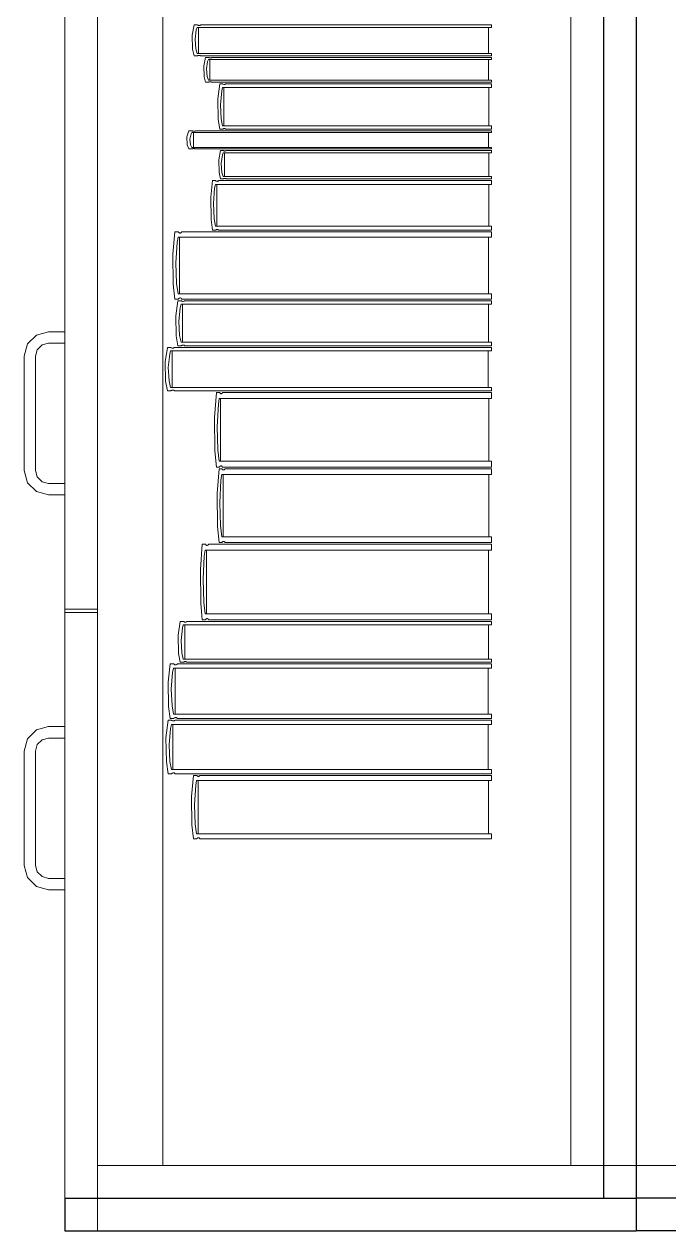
# Model space of a CAD drawing. Header units: inches. Extents: x -19 to 5698, y -728 to 92.
# Drawn here: x 288.689 to 289.084, y 21.852 to 22.592 of the extents above; entities that cross this region are included whole.
import ezdxf

# ---------------------------------------------------------------- set-up
doc = ezdxf.new("R2010")
doc.units = ezdxf.units.IN
doc.header["$MEASUREMENT"] = 0
doc.set_wipeout_variables(frame=1)
doc.linetypes.add('Wipeout_Contour', pattern=[1, 0, -1])
doc.layers.add('Interior - Mobiliario', color=7, linetype='Continuous')

msp = doc.modelspace()

# ---------------------------------------------------------------- linework, layer by layer
at = {"layer": 'Interior - Mobiliario', "color": 175, "linetype": 'Continuous', "lineweight": 13}
for p, q in [((288.73403, 21.87237), (288.73403, 23.33237)), ((289.04403, 23.33237), (289.04403, 21.87237)), ((288.73403, 21.89237), (288.73403, 23.31237)), ((288.77403, 23.31237), (288.77403, 21.89237)), ((289.02403, 21.89237), (289.02403, 23.31237)), ((288.71403, 22.59237), (288.71403, 22.23337)), ((288.73403, 22.59237), (288.73403, 22.23337)), ((288.79197, 22.58505), (288.79319, 22.59137)), ((288.79219, 22.57658), (288.79197, 22.58505)), ((288.79319, 22.59137), (288.79517, 22.59137)), ((288.79447, 22.58842), (288.79371, 22.58261)), ((288.79501, 22.58986), (288.79447, 22.58842)), ((288.97537, 22.58986), (288.79501, 22.58986)), ((288.79517, 22.59137), (288.79532, 22.59127)), ((288.79532, 22.59127), (288.79556, 22.59116)), ((288.79556, 22.59116), (288.79581, 22.59109)), ((288.79581, 22.59109), (288.79607, 22.59105)), ((288.79592, 22.57394), (288.79592, 22.58986)), ((288.79607, 22.59105), (288.79634, 22.59106)), ((288.79634, 22.59106), (288.79661, 22.5911)), ((288.79661, 22.5911), (288.79686, 22.59118)), ((288.79686, 22.59118), (288.79709, 22.5913)), ((288.79709, 22.5913), (288.79719, 22.59137)), ((288.79719, 22.59137), (288.97537, 22.59137)), ((288.97355, 22.58986), (288.97355, 22.57394)), ((288.97537, 22.59137), (288.97537, 22.58986)), ((288.79371, 22.58261), (288.79417, 22.57678)), ((288.79319, 22.57243), (288.79219, 22.57658)), ((288.79517, 22.57243), (288.79319, 22.57243)), ((288.79417, 22.57678), (288.79501, 22.57394)), ((288.79501, 22.57394), (288.97537, 22.57394)), ((288.79527, 22.5725), (288.79517, 22.57243)), ((288.7955, 22.57261), (288.79527, 22.5725)), ((288.79575, 22.57269), (288.7955, 22.57261)), ((288.79602, 22.57274), (288.79575, 22.57269)), ((288.79628, 22.57274), (288.79602, 22.57274)), ((288.79655, 22.57271), (288.79628, 22.57274)), ((288.7968, 22.57264), (288.79655, 22.57271)), ((288.79704, 22.57253), (288.7968, 22.57264)), ((288.79719, 22.57243), (288.79704, 22.57253)), ((288.97537, 22.57243), (288.79719, 22.57243)), ((288.79903, 22.56638), (288.80021, 22.57143)), ((288.80021, 22.57143), (288.80211, 22.57143)), ((288.80196, 22.57021), (288.80144, 22.56907)), ((288.97537, 22.57021), (288.80196, 22.57021)), ((288.80211, 22.57143), (288.80226, 22.57134)), ((288.80226, 22.57134), (288.80248, 22.57126)), ((288.80248, 22.57126), (288.80273, 22.5712)), ((288.80273, 22.5712), (288.80298, 22.57117)), ((288.80284, 22.55751), (288.80284, 22.57021)), ((288.80298, 22.57117), (288.80324, 22.57118)), ((288.80324, 22.57118), (288.80349, 22.57121)), ((288.80349, 22.57121), (288.80373, 22.57127)), ((288.80373, 22.57127), (288.80395, 22.57137)), ((288.80395, 22.57137), (288.80405, 22.57143)), ((288.80405, 22.57143), (288.97537, 22.57143)), ((288.97362, 22.57021), (288.97362, 22.55751)), ((288.97537, 22.57394), (288.97537, 22.57243)), ((288.97537, 22.57143), (288.97537, 22.57021)), ((288.79925, 22.55962), (288.79903, 22.56638)), ((288.80144, 22.56907), (288.80071, 22.56443)), ((288.80071, 22.56443), (288.80115, 22.55977)), ((288.80021, 22.5563), (288.79925, 22.55962)), ((288.80211, 22.5563), (288.80021, 22.5563)), ((288.80115, 22.55977), (288.80196, 22.55751)), ((288.80196, 22.55751), (288.97537, 22.55751)), ((288.80221, 22.55636), (288.80211, 22.5563)), ((288.80243, 22.55645), (288.80221, 22.55636)), ((288.80267, 22.55651), (288.80243, 22.55645)), ((288.80292, 22.55655), (288.80267, 22.55651)), ((288.80318, 22.55655), (288.80292, 22.55655)), ((288.80344, 22.55652), (288.80318, 22.55655)), ((288.80368, 22.55647), (288.80344, 22.55652)), ((288.80391, 22.55638), (288.80368, 22.55647)), ((288.80405, 22.5563), (288.80391, 22.55638)), ((288.97537, 22.5563), (288.80405, 22.5563)), ((288.80777, 22.546), (288.80889, 22.5553)), ((288.80889, 22.5553), (288.8107, 22.5553)), ((288.8107, 22.5553), (288.81084, 22.55515)), ((288.81084, 22.55515), (288.81105, 22.55499)), ((288.81105, 22.55499), (288.81129, 22.55488)), ((288.81129, 22.55488), (288.81153, 22.55483)), ((288.81153, 22.55483), (288.81177, 22.55484)), ((288.81177, 22.55484), (288.81201, 22.5549)), ((288.81201, 22.5549), (288.81224, 22.55502)), ((288.81224, 22.55502), (288.81245, 22.55519)), ((288.81245, 22.55519), (288.81254, 22.5553)), ((288.81254, 22.5553), (288.97537, 22.5553)), ((288.97537, 22.55751), (288.97537, 22.5563)), ((288.97537, 22.5553), (288.97537, 22.55307)), ((288.81006, 22.55095), (288.80937, 22.54241)), ((288.81056, 22.55307), (288.81006, 22.55095)), ((288.97537, 22.55307), (288.81056, 22.55307)), ((288.81139, 22.52965), (288.81139, 22.55307)), ((288.97371, 22.55307), (288.97371, 22.52965)), ((288.80798, 22.53353), (288.80777, 22.546)), ((288.80937, 22.54241), (288.80979, 22.53382)), ((288.80889, 22.52742), (288.80798, 22.53353)), ((288.80979, 22.53382), (288.81056, 22.52965)), ((288.78873, 22.52275), (288.78997, 22.52642)), ((288.78997, 22.52642), (288.79199, 22.52642)), ((288.79182, 22.52554), (288.79127, 22.5247)), ((288.97537, 22.52554), (288.79182, 22.52554)), ((288.79199, 22.52642), (288.79214, 22.52636)), ((288.79214, 22.52636), (288.79238, 22.5263)), ((288.79238, 22.5263), (288.79264, 22.52625)), ((288.79264, 22.52625), (288.79291, 22.52623)), ((288.79275, 22.51629), (288.79275, 22.52554)), ((288.79291, 22.52623), (288.79318, 22.52624)), ((288.79318, 22.52624), (288.79345, 22.52626)), ((288.79345, 22.52626), (288.7937, 22.52631)), ((288.7937, 22.52631), (288.79394, 22.52638)), ((288.79394, 22.52638), (288.79404, 22.52642)), ((288.79404, 22.52642), (288.97537, 22.52642)), ((288.8107, 22.52742), (288.80889, 22.52742)), ((288.81056, 22.52965), (288.97537, 22.52965)), ((288.81079, 22.52753), (288.8107, 22.52742)), ((288.811, 22.5277), (288.81079, 22.52753)), ((288.81123, 22.52781), (288.811, 22.5277)), ((288.81147, 22.52788), (288.81123, 22.52781)), ((288.81172, 22.52788), (288.81147, 22.52788)), ((288.81196, 22.52783), (288.81172, 22.52788)), ((288.81219, 22.52773), (288.81196, 22.52783)), ((288.81241, 22.52757), (288.81219, 22.52773)), ((288.81254, 22.52742), (288.81241, 22.52757)), ((288.97537, 22.52742), (288.81254, 22.52742)), ((288.97352, 22.52554), (288.97352, 22.51629)), ((288.97537, 22.52965), (288.97537, 22.52742)), ((288.97537, 22.52642), (288.97537, 22.52554)), ((288.78896, 22.51782), (288.78873, 22.52275)), ((288.78997, 22.5154), (288.78896, 22.51782)), ((288.79127, 22.5247), (288.7905, 22.52132)), ((288.7905, 22.52132), (288.79097, 22.51794)), ((288.79097, 22.51794), (288.79182, 22.51629)), ((288.79199, 22.5154), (288.78997, 22.5154)), ((288.79182, 22.51629), (288.97537, 22.51629)), ((288.79209, 22.51545), (288.79199, 22.5154)), ((288.79232, 22.51551), (288.79209, 22.51545)), ((288.79258, 22.51556), (288.79232, 22.51551)), ((288.79285, 22.51559), (288.79258, 22.51556)), ((288.79312, 22.51559), (288.79285, 22.51559)), ((288.79339, 22.51557), (288.79312, 22.51559)), ((288.79365, 22.51553), (288.79339, 22.51557)), ((288.79389, 22.51546), (288.79365, 22.51553)), ((288.79404, 22.5154), (288.79389, 22.51546)), ((288.97537, 22.5154), (288.79404, 22.5154)), ((288.80824, 22.50862), (288.80935, 22.5144)), ((288.80935, 22.5144), (288.81116, 22.5144)), ((288.81052, 22.5117), (288.80983, 22.50638)), ((288.81101, 22.51302), (288.81052, 22.5117)), ((288.97537, 22.51302), (288.81101, 22.51302)), ((288.81116, 22.5144), (288.8113, 22.51431)), ((288.8113, 22.51431), (288.81151, 22.51421)), ((288.81151, 22.51421), (288.81174, 22.51415)), ((288.81174, 22.51415), (288.81198, 22.51411)), ((288.81184, 22.49843), (288.81184, 22.51302)), ((288.81198, 22.51411), (288.81223, 22.51412)), ((288.81223, 22.51412), (288.81247, 22.51416)), ((288.81247, 22.51416), (288.8127, 22.51423)), ((288.8127, 22.51423), (288.81291, 22.51434)), ((288.81291, 22.51434), (288.813, 22.5144)), ((288.813, 22.5144), (288.97537, 22.5144)), ((288.97371, 22.51302), (288.97371, 22.49843)), ((288.97537, 22.51629), (288.97537, 22.5154)), ((288.97537, 22.5144), (288.97537, 22.51302)), ((288.80845, 22.50085), (288.80824, 22.50862)), ((288.80983, 22.50638), (288.81025, 22.50103)), ((288.80333, 22.48587), (288.80448, 22.49604)), ((288.80448, 22.49604), (288.80634, 22.49604)), ((288.80634, 22.49604), (288.80648, 22.49588)), ((288.80648, 22.49588), (288.8067, 22.49571)), ((288.8067, 22.49571), (288.80694, 22.49559)), ((288.80744, 22.49554), (288.80769, 22.49561)), ((288.80769, 22.49561), (288.80792, 22.49574)), ((288.80792, 22.49574), (288.80814, 22.49593)), ((288.80814, 22.49593), (288.80823, 22.49604)), ((288.80823, 22.49604), (288.97537, 22.49604)), ((288.80935, 22.49704), (288.80845, 22.50085)), ((288.81116, 22.49704), (288.80935, 22.49704)), ((288.81025, 22.50103), (288.81101, 22.49843)), ((288.81101, 22.49843), (288.97537, 22.49843)), ((288.81125, 22.49711), (288.81116, 22.49704)), ((288.81146, 22.49722), (288.81125, 22.49711)), ((288.81169, 22.49729), (288.81146, 22.49722)), ((288.81193, 22.49733), (288.81169, 22.49729)), ((288.81217, 22.49733), (288.81193, 22.49733)), ((288.81242, 22.4973), (288.81217, 22.49733)), ((288.81265, 22.49724), (288.81242, 22.4973)), ((288.81286, 22.49714), (288.81265, 22.49724)), ((288.813, 22.49704), (288.81286, 22.49714)), ((288.97537, 22.49704), (288.813, 22.49704)), ((288.97537, 22.49843), (288.97537, 22.49704)), ((288.97537, 22.49604), (288.97537, 22.4936)), ((288.80568, 22.49129), (288.80497, 22.48194)), ((288.80619, 22.4936), (288.80568, 22.49129)), ((288.97537, 22.4936), (288.80619, 22.4936)), ((288.80694, 22.49559), (288.80719, 22.49553)), ((288.80704, 22.46798), (288.80704, 22.4936)), ((288.80719, 22.49553), (288.80744, 22.49554)), ((288.97366, 22.4936), (288.97366, 22.46798)), ((288.80355, 22.47223), (288.80333, 22.48587)), ((288.80497, 22.48194), (288.8054, 22.47254)), ((288.80448, 22.46554), (288.80355, 22.47223)), ((288.8054, 22.47254), (288.80619, 22.46798)), ((288.80619, 22.46798), (288.97537, 22.46798)), ((288.80713, 22.46604), (288.80688, 22.46597)), ((288.80738, 22.46605), (288.80713, 22.46604)), ((288.80763, 22.46599), (288.80738, 22.46605)), ((288.97537, 22.46798), (288.97537, 22.46554)), ((288.78007, 22.45082), (288.78137, 22.46454)), ((288.78137, 22.46454), (288.78348, 22.46454)), ((288.78331, 22.46124), (288.78274, 22.45812)), ((288.97537, 22.46124), (288.78331, 22.46124)), ((288.78348, 22.46454), (288.78364, 22.46431)), ((288.78364, 22.46431), (288.78389, 22.46408)), ((288.78389, 22.46408), (288.78416, 22.46392)), ((288.78416, 22.46392), (288.78445, 22.46385)), ((288.78428, 22.42669), (288.78428, 22.46124)), ((288.78445, 22.46385), (288.78473, 22.46386)), ((288.78473, 22.46386), (288.78501, 22.46395)), ((288.78501, 22.46395), (288.78528, 22.46413)), ((288.78528, 22.46413), (288.78552, 22.46438)), ((288.78552, 22.46438), (288.78563, 22.46454)), ((288.78563, 22.46454), (288.97537, 22.46454)), ((288.80634, 22.46554), (288.80448, 22.46554)), ((288.80643, 22.46565), (288.80634, 22.46554)), ((288.80665, 22.46584), (288.80643, 22.46565)), ((288.80688, 22.46597), (288.80665, 22.46584)), ((288.80787, 22.46587), (288.80763, 22.46599)), ((288.80809, 22.4657), (288.80787, 22.46587)), ((288.80823, 22.46554), (288.80809, 22.4657)), ((288.97537, 22.46554), (288.80823, 22.46554)), ((288.97343, 22.46124), (288.97343, 22.42669)), ((288.97537, 22.46454), (288.97537, 22.46124)), ((288.78274, 22.45812), (288.78193, 22.44551)), ((288.78031, 22.43242), (288.78007, 22.45082)), ((288.78193, 22.44551), (288.78242, 22.43285)), ((288.78137, 22.4234), (288.78031, 22.43242)), ((288.78242, 22.43285), (288.78331, 22.42669)), ((288.78348, 22.4234), (288.78137, 22.4234)), ((288.78192, 22.41317), (288.78321, 22.4224)), ((288.78321, 22.4224), (288.7853, 22.4224)), ((288.78331, 22.42669), (288.97537, 22.42669)), ((288.78359, 22.42356), (288.78348, 22.4234)), ((288.78384, 22.42381), (288.78359, 22.42356)), ((288.7841, 22.42398), (288.78384, 22.42381)), ((288.78438, 22.42408), (288.7841, 22.42398)), ((288.78467, 22.42409), (288.78438, 22.42408)), ((288.78495, 22.42401), (288.78467, 22.42409)), ((288.78522, 22.42386), (288.78495, 22.42401)), ((288.78547, 22.42362), (288.78522, 22.42386)), ((288.7853, 22.4224), (288.78546, 22.42225)), ((288.78546, 22.42225), (288.78571, 22.42209)), ((288.78563, 22.4234), (288.78547, 22.42362)), ((288.97537, 22.4234), (288.78563, 22.4234)), ((288.78571, 22.42209), (288.78598, 22.42199)), ((288.78598, 22.42199), (288.78626, 22.42194)), ((288.78626, 22.42194), (288.78654, 22.42194)), ((288.78654, 22.42194), (288.78682, 22.42201)), ((288.78682, 22.42201), (288.78708, 22.42212)), ((288.78708, 22.42212), (288.78733, 22.42229)), ((288.78733, 22.42229), (288.78743, 22.4224)), ((288.78743, 22.4224), (288.97537, 22.4224)), ((288.97537, 22.42669), (288.97537, 22.4234)), ((288.97537, 22.4224), (288.97537, 22.42019)), ((288.78457, 22.41809), (288.78376, 22.4096)), ((288.78514, 22.42019), (288.78457, 22.41809)), ((288.97537, 22.42019), (288.78514, 22.42019)), ((288.7861, 22.39694), (288.7861, 22.42019)), ((288.97345, 22.42019), (288.97345, 22.39694)), ((288.78216, 22.4008), (288.78192, 22.41317)), ((288.78376, 22.4096), (288.78425, 22.40109)), ((288.69104, 22.39587), (288.69653, 22.40136)), ((288.69653, 22.40136), (288.70403, 22.40337)), ((288.70403, 22.40337), (288.71403, 22.40337)), ((288.71403, 22.40337), (288.71403, 22.39637)), ((288.78321, 22.39473), (288.78216, 22.4008)), ((288.78425, 22.40109), (288.78514, 22.39694)), ((288.68903, 22.38837), (288.69104, 22.39587)), ((288.6971, 22.39237), (288.69603, 22.38837)), ((288.70003, 22.3953), (288.6971, 22.39237)), ((288.70403, 22.39637), (288.70003, 22.3953)), ((288.71403, 22.39637), (288.70403, 22.39637)), ((288.77546, 22.38487), (288.7768, 22.39373)), ((288.7768, 22.39373), (288.77896, 22.39373)), ((288.77896, 22.39373), (288.77912, 22.39359)), ((288.77912, 22.39359), (288.77938, 22.39344)), ((288.77938, 22.39344), (288.77965, 22.39334)), ((288.77965, 22.39334), (288.77994, 22.39329)), ((288.77994, 22.39329), (288.78023, 22.39329)), ((288.78023, 22.39329), (288.78052, 22.39335)), ((288.78052, 22.39335), (288.78079, 22.39347)), ((288.78079, 22.39347), (288.78104, 22.39363)), ((288.78104, 22.39363), (288.78115, 22.39373)), ((288.78115, 22.39373), (288.97537, 22.39373)), ((288.7853, 22.39473), (288.78321, 22.39473)), ((288.78514, 22.39694), (288.97537, 22.39694)), ((288.78541, 22.39484), (288.7853, 22.39473)), ((288.78565, 22.39501), (288.78541, 22.39484)), ((288.78592, 22.39512), (288.78565, 22.39501)), ((288.7862, 22.39519), (288.78592, 22.39512)), ((288.78648, 22.39519), (288.7862, 22.39519)), ((288.78676, 22.39514), (288.78648, 22.39519)), ((288.78703, 22.39504), (288.78676, 22.39514)), ((288.78727, 22.39488), (288.78703, 22.39504)), ((288.78743, 22.39473), (288.78727, 22.39488)), ((288.97537, 22.39473), (288.78743, 22.39473)), ((288.97537, 22.39694), (288.97537, 22.39473)), ((288.97537, 22.39373), (288.97537, 22.39161)), ((288.68903, 22.31837), (288.68903, 22.38837)), ((288.69603, 22.38837), (288.69603, 22.31837)), ((288.77571, 22.37299), (288.77546, 22.38487)), ((288.77819, 22.38959), (288.77737, 22.38144)), ((288.77878, 22.39161), (288.77819, 22.38959)), ((288.97537, 22.39161), (288.77878, 22.39161)), ((288.77978, 22.36929), (288.77978, 22.39161)), ((288.97339, 22.39161), (288.97339, 22.36929)), ((288.77737, 22.38144), (288.77787, 22.37327)), ((288.7768, 22.36716), (288.77571, 22.37299)), ((288.77787, 22.37327), (288.77878, 22.36929)), ((288.77896, 22.36716), (288.7768, 22.36716)), ((288.77878, 22.36929), (288.97537, 22.36929)), ((288.77907, 22.36726), (288.77896, 22.36716)), ((288.77932, 22.36743), (288.77907, 22.36726)), ((288.77959, 22.36754), (288.77932, 22.36743)), ((288.77988, 22.3676), (288.77959, 22.36754)), ((288.78017, 22.36761), (288.77988, 22.3676)), ((288.78046, 22.36756), (288.78017, 22.36761)), ((288.78074, 22.36746), (288.78046, 22.36756)), ((288.78099, 22.3673), (288.78074, 22.36746)), ((288.78115, 22.36716), (288.78099, 22.3673)), ((288.97537, 22.36716), (288.78115, 22.36716)), ((288.80575, 22.35091), (288.80688, 22.36616)), ((288.80688, 22.36616), (288.80871, 22.36616)), ((288.80857, 22.3625), (288.80807, 22.35903)), ((288.97537, 22.3625), (288.80857, 22.3625)), ((288.80871, 22.36616), (288.80885, 22.36592)), ((288.80885, 22.36592), (288.80907, 22.36565)), ((288.80907, 22.36565), (288.8093, 22.36548)), ((288.8093, 22.36548), (288.80955, 22.3654)), ((288.80941, 22.32409), (288.80941, 22.3625)), ((288.80955, 22.3654), (288.8098, 22.36541)), ((288.8098, 22.36541), (288.81004, 22.36551)), ((288.81004, 22.36551), (288.81027, 22.36571)), ((288.81027, 22.36571), (288.81049, 22.36598)), ((288.81049, 22.36598), (288.81058, 22.36616)), ((288.81058, 22.36616), (288.97537, 22.36616)), ((288.97369, 22.3625), (288.97369, 22.32409)), ((288.97537, 22.36929), (288.97537, 22.36716)), ((288.97537, 22.36616), (288.97537, 22.3625)), ((288.80807, 22.35903), (288.80736, 22.34501)), ((288.80596, 22.33046), (288.80575, 22.35091)), ((288.80736, 22.34501), (288.80779, 22.33094)), ((288.80688, 22.32043), (288.80596, 22.33046)), ((288.80779, 22.33094), (288.80857, 22.32409)), ((288.69104, 22.31087), (288.68903, 22.31837)), ((288.69603, 22.31837), (288.6971, 22.31437)), ((288.80871, 22.32043), (288.80688, 22.32043)), ((288.80733, 22.30433), (288.80845, 22.31943)), ((288.80845, 22.31943), (288.81026, 22.31943)), ((288.80857, 22.32409), (288.97537, 22.32409)), ((288.80881, 22.32061), (288.80871, 22.32043)), ((288.80902, 22.32089), (288.80881, 22.32061)), ((288.80925, 22.32108), (288.80902, 22.32089)), ((288.80949, 22.32119), (288.80925, 22.32108)), ((288.80974, 22.3212), (288.80949, 22.32119)), ((288.80999, 22.32111), (288.80974, 22.3212)), ((288.81022, 22.32094), (288.80999, 22.32111)), ((288.81044, 22.32068), (288.81022, 22.32094)), ((288.81026, 22.31943), (288.8104, 22.31919)), ((288.8104, 22.31919), (288.81062, 22.31893)), ((288.81058, 22.32043), (288.81044, 22.32068)), ((288.97537, 22.32043), (288.81058, 22.32043)), ((288.81062, 22.31893), (288.81085, 22.31876)), ((288.81085, 22.31876), (288.81109, 22.31868)), ((288.81109, 22.31868), (288.81134, 22.31869)), ((288.81134, 22.31869), (288.81158, 22.31879)), ((288.81158, 22.31879), (288.81181, 22.31898)), ((288.81181, 22.31898), (288.81202, 22.31926)), ((288.81202, 22.31926), (288.81211, 22.31943)), ((288.81211, 22.31943), (288.97537, 22.31943)), ((288.97537, 22.32409), (288.97537, 22.32043)), ((288.97537, 22.31943), (288.97537, 22.31581)), ((288.69653, 22.30538), (288.69104, 22.31087)), ((288.6971, 22.31437), (288.70003, 22.31144)), ((288.70003, 22.31144), (288.70403, 22.31037)), ((288.80962, 22.31238), (288.80893, 22.29849)), ((288.81012, 22.31581), (288.80962, 22.31238)), ((288.97537, 22.31581), (288.81012, 22.31581)), ((288.81095, 22.27777), (288.81095, 22.31581)), ((288.9737, 22.31581), (288.9737, 22.27777)), ((288.70403, 22.30337), (288.69653, 22.30538)), ((288.70403, 22.31037), (288.71403, 22.31037)), ((288.71403, 22.30337), (288.70403, 22.30337)), ((288.71403, 22.31037), (288.71403, 22.30337)), ((288.80754, 22.28408), (288.80733, 22.30433)), ((288.80893, 22.29849), (288.80935, 22.28455)), ((288.80845, 22.27415), (288.80754, 22.28408)), ((288.80935, 22.28455), (288.81012, 22.27777)), ((288.81026, 22.27415), (288.80845, 22.27415)), ((288.81012, 22.27777), (288.97537, 22.27777)), ((288.81036, 22.27432), (288.81026, 22.27415)), ((288.81057, 22.2746), (288.81036, 22.27432)), ((288.8108, 22.27479), (288.81057, 22.2746)), ((288.81104, 22.2749), (288.8108, 22.27479)), ((288.81129, 22.27491), (288.81104, 22.2749)), ((288.81153, 22.27482), (288.81129, 22.27491)), ((288.81176, 22.27465), (288.81153, 22.27482)), ((288.81198, 22.27439), (288.81176, 22.27465)), ((288.81211, 22.27415), (288.81198, 22.27439)), ((288.97537, 22.27415), (288.81211, 22.27415)), ((288.97537, 22.27777), (288.97537, 22.27415)), ((288.79699, 22.25771), (288.79818, 22.27315)), ((288.79818, 22.27315), (288.8001, 22.27315)), ((288.79995, 22.26944), (288.79942, 22.26593)), ((288.97537, 22.26944), (288.79995, 22.26944)), ((288.8001, 22.27315), (288.80025, 22.2729)), ((288.80025, 22.2729), (288.80048, 22.27264)), ((288.80048, 22.27264), (288.80073, 22.27246)), ((288.80073, 22.27246), (288.80098, 22.27237)), ((288.80084, 22.23055), (288.80084, 22.26944)), ((288.80098, 22.27237), (288.80125, 22.27239)), ((288.80125, 22.27239), (288.8015, 22.27249)), ((288.8015, 22.27249), (288.80175, 22.27269)), ((288.80175, 22.27269), (288.80197, 22.27297)), ((288.80197, 22.27297), (288.80207, 22.27315)), ((288.80207, 22.27315), (288.97537, 22.27315)), ((288.9736, 22.26944), (288.9736, 22.23055)), ((288.97537, 22.27315), (288.97537, 22.26944)), ((288.79942, 22.26593), (288.79869, 22.25173)), ((288.79721, 22.237), (288.79699, 22.25771)), ((288.79869, 22.25173), (288.79914, 22.23748)), ((288.79818, 22.22684), (288.79721, 22.237)), ((288.79914, 22.23748), (288.79995, 22.23055)), ((288.71403, 22.23337), (288.73403, 22.23337)), ((288.71403, 22.23137), (288.73403, 22.23137)), ((288.79995, 22.23055), (288.97537, 22.23055)), ((288.97537, 22.23055), (288.97537, 22.22684)), ((288.78333, 22.21748), (288.78461, 22.22584)), ((288.78461, 22.22584), (288.78669, 22.22584)), ((288.78652, 22.22384), (288.78596, 22.22194)), ((288.97537, 22.22384), (288.78652, 22.22384)), ((288.78669, 22.22584), (288.78684, 22.22571)), ((288.78684, 22.22571), (288.78709, 22.22556)), ((288.78709, 22.22556), (288.78736, 22.22547)), ((288.78736, 22.22547), (288.78763, 22.22542)), ((288.78748, 22.20279), (288.78748, 22.22384)), ((288.78763, 22.22542), (288.78792, 22.22543)), ((288.78792, 22.22543), (288.78819, 22.22548)), ((288.78819, 22.22548), (288.78845, 22.22559)), ((288.78845, 22.22559), (288.78869, 22.22574)), ((288.78869, 22.22574), (288.7888, 22.22584)), ((288.7888, 22.22584), (288.97537, 22.22584)), ((288.8001, 22.22684), (288.79818, 22.22684)), ((288.8002, 22.22702), (288.8001, 22.22684)), ((288.80043, 22.2273), (288.8002, 22.22702)), ((288.80067, 22.2275), (288.80043, 22.2273)), ((288.80093, 22.2276), (288.80067, 22.2275)), ((288.80119, 22.22761), (288.80093, 22.2276)), ((288.80145, 22.22753), (288.80119, 22.22761)), ((288.80169, 22.22735), (288.80145, 22.22753)), ((288.80192, 22.22709), (288.80169, 22.22735)), ((288.80207, 22.22684), (288.80192, 22.22709)), ((288.97537, 22.22684), (288.80207, 22.22684)), ((288.97346, 22.22384), (288.97346, 22.20279)), ((288.97537, 22.22584), (288.97537, 22.22384)), ((288.78357, 22.20628), (288.78333, 22.21748)), ((288.78596, 22.22194), (288.78516, 22.21425)), ((288.78516, 22.21425), (288.78564, 22.20654)), ((288.78461, 22.20078), (288.78357, 22.20628)), ((288.78669, 22.20078), (288.78461, 22.20078)), ((288.78564, 22.20654), (288.78652, 22.20279)), ((288.78652, 22.20279), (288.97537, 22.20279)), ((288.78679, 22.20088), (288.78669, 22.20078)), ((288.78703, 22.20103), (288.78679, 22.20088)), ((288.7873, 22.20114), (288.78703, 22.20103)), ((288.78757, 22.20119), (288.7873, 22.20114)), ((288.78785, 22.2012), (288.78757, 22.20119)), ((288.78813, 22.20115), (288.78785, 22.2012)), ((288.7884, 22.20106), (288.78813, 22.20115)), ((288.78864, 22.20092), (288.7884, 22.20106)), ((288.7888, 22.20078), (288.78864, 22.20092)), ((288.97537, 22.20078), (288.7888, 22.20078)), ((288.97537, 22.20279), (288.97537, 22.20078)), ((288.77725, 22.18864), (288.77857, 22.19978)), ((288.77857, 22.19978), (288.78071, 22.19978)), ((288.77996, 22.19458), (288.77913, 22.18434)), ((288.78054, 22.19711), (288.77996, 22.19458)), ((288.97537, 22.19711), (288.78054, 22.19711)), ((288.78071, 22.19978), (288.78087, 22.1996)), ((288.78087, 22.1996), (288.78113, 22.19941)), ((288.78113, 22.19941), (288.7814, 22.19928)), ((288.7814, 22.19928), (288.78169, 22.19922)), ((288.78152, 22.16906), (288.78152, 22.19711)), ((288.78169, 22.19922), (288.78198, 22.19923)), ((288.78198, 22.19923), (288.78226, 22.19931)), ((288.78226, 22.19931), (288.78253, 22.19945)), ((288.78253, 22.19945), (288.78278, 22.19965)), ((288.78278, 22.19965), (288.78289, 22.19978)), ((288.78289, 22.19978), (288.97537, 22.19978)), ((288.9734, 22.19711), (288.9734, 22.16906)), ((288.97537, 22.19978), (288.97537, 22.19711)), ((288.77749, 22.17371), (288.77725, 22.18864)), ((288.77913, 22.18434), (288.77963, 22.17406)), ((288.77857, 22.16639), (288.77749, 22.17371)), ((288.77963, 22.17406), (288.78054, 22.16906)), ((288.77593, 22.15442), (288.77726, 22.16539)), ((288.77726, 22.16539), (288.77941, 22.16539)), ((288.78071, 22.16639), (288.77857, 22.16639)), ((288.77941, 22.16539), (288.77958, 22.16521)), ((288.77958, 22.16521), (288.77983, 22.16502)), ((288.77983, 22.16502), (288.78011, 22.1649)), ((288.78011, 22.1649), (288.7804, 22.16484)), ((288.7804, 22.16484), (288.78069, 22.16484)), ((288.78054, 22.16906), (288.97537, 22.16906)), ((288.78069, 22.16484), (288.78098, 22.16492)), ((288.78082, 22.16652), (288.78071, 22.16639)), ((288.78107, 22.16672), (288.78082, 22.16652)), ((288.78098, 22.16492), (288.78125, 22.16506)), ((288.78134, 22.16686), (288.78107, 22.16672)), ((288.78125, 22.16506), (288.7815, 22.16526)), ((288.78162, 22.16694), (288.78134, 22.16686)), ((288.7815, 22.16526), (288.78161, 22.16539)), ((288.78161, 22.16539), (288.97537, 22.16539)), ((288.78191, 22.16694), (288.78162, 22.16694)), ((288.7822, 22.16688), (288.78191, 22.16694)), ((288.78247, 22.16676), (288.7822, 22.16688)), ((288.78273, 22.16657), (288.78247, 22.16676)), ((288.78289, 22.16639), (288.78273, 22.16657)), ((288.97537, 22.16639), (288.78289, 22.16639)), ((288.97537, 22.16906), (288.97537, 22.16639)), ((288.97537, 22.16539), (288.97537, 22.16276)), ((288.69653, 22.15936), (288.69104, 22.15387)), ((288.70403, 22.16137), (288.69653, 22.15936)), ((288.71403, 22.16137), (288.70403, 22.16137)), ((288.71403, 22.15437), (288.71403, 22.16137)), ((288.77865, 22.16026), (288.77783, 22.15019)), ((288.77924, 22.16276), (288.77865, 22.16026)), ((288.97537, 22.16276), (288.77924, 22.16276)), ((288.78023, 22.13515), (288.78023, 22.16276)), ((288.97339, 22.16276), (288.97339, 22.13515)), ((288.69104, 22.15387), (288.68903, 22.14637)), ((288.69603, 22.14637), (288.6971, 22.15037)), ((288.6971, 22.15037), (288.70003, 22.1533)), ((288.70003, 22.1533), (288.70403, 22.15437)), ((288.70403, 22.15437), (288.71403, 22.15437)), ((288.77618, 22.13973), (288.77593, 22.15442)), ((288.77783, 22.15019), (288.77833, 22.14007)), ((288.68903, 22.14637), (288.68903, 22.07637)), ((288.69603, 22.07637), (288.69603, 22.14637)), ((288.77726, 22.13252), (288.77618, 22.13973)), ((288.77833, 22.14007), (288.77924, 22.13515)), ((288.77924, 22.13515), (288.97537, 22.13515)), ((288.97537, 22.13515), (288.97537, 22.13252)), ((288.77941, 22.13252), (288.77726, 22.13252)), ((288.77952, 22.13264), (288.77941, 22.13252)), ((288.77977, 22.13284), (288.77952, 22.13264)), ((288.78005, 22.13298), (288.77977, 22.13284)), ((288.78033, 22.13306), (288.78005, 22.13298)), ((288.78063, 22.13307), (288.78033, 22.13306)), ((288.78091, 22.13301), (288.78063, 22.13307)), ((288.78119, 22.13288), (288.78091, 22.13301)), ((288.78145, 22.13269), (288.78119, 22.13288)), ((288.78161, 22.13252), (288.78145, 22.13269)), ((288.97537, 22.13252), (288.78161, 22.13252)), ((288.79162, 22.11855), (288.79284, 22.13152)), ((288.79284, 22.13152), (288.79483, 22.13152)), ((288.79467, 22.12841), (288.79413, 22.12546)), ((288.97537, 22.12841), (288.79467, 22.12841)), ((288.79483, 22.13152), (288.79498, 22.13131)), ((288.79498, 22.13131), (288.79521, 22.13109)), ((288.79521, 22.13109), (288.79547, 22.13094)), ((288.79547, 22.13094), (288.79573, 22.13087)), ((288.79558, 22.09575), (288.79558, 22.12841)), ((288.79573, 22.13087), (288.796, 22.13088)), ((288.796, 22.13088), (288.79626, 22.13096)), ((288.79626, 22.13096), (288.79652, 22.13113)), ((288.79652, 22.13113), (288.79675, 22.13137)), ((288.79675, 22.13137), (288.79685, 22.13152)), ((288.79685, 22.13152), (288.97537, 22.13152)), ((288.97355, 22.12841), (288.97355, 22.09575)), ((288.97537, 22.13152), (288.97537, 22.12841)), ((288.79184, 22.10117), (288.79162, 22.11855)), ((288.79413, 22.12546), (288.79336, 22.11354)), ((288.79336, 22.11354), (288.79383, 22.10158)), ((288.79284, 22.09265), (288.79184, 22.10117)), ((288.79383, 22.10158), (288.79467, 22.09575)), ((288.79483, 22.09265), (288.79284, 22.09265)), ((288.79467, 22.09575), (288.97537, 22.09575)), ((288.79493, 22.0928), (288.79483, 22.09265)), ((288.79516, 22.09303), (288.79493, 22.0928)), ((288.79541, 22.0932), (288.79516, 22.09303)), ((288.79567, 22.09329), (288.79541, 22.0932)), ((288.79594, 22.09329), (288.79567, 22.09329)), ((288.79621, 22.09322), (288.79594, 22.09329)), ((288.79646, 22.09308), (288.79621, 22.09322)), ((288.7967, 22.09285), (288.79646, 22.09308)), ((288.79685, 22.09265), (288.7967, 22.09285)), ((288.97537, 22.09265), (288.79685, 22.09265)), ((288.97537, 22.09575), (288.97537, 22.09265)), ((288.68903, 22.07637), (288.69104, 22.06887)), ((288.6971, 22.07237), (288.69603, 22.07637)), ((288.69104, 22.06887), (288.69653, 22.06338)), ((288.70003, 22.06944), (288.6971, 22.07237)), ((288.70403, 22.06837), (288.70003, 22.06944)), ((288.71403, 22.06837), (288.70403, 22.06837)), ((288.71403, 22.06137), (288.71403, 22.06837)), ((288.69653, 22.06338), (288.70403, 22.06137)), ((288.70403, 22.06137), (288.71403, 22.06137)), ((288.77403, 21.89237), (288.73403, 21.89237)), ((289.02403, 21.89237), (288.77403, 21.89237)), ((289.04403, 21.87237), (288.73403, 21.87237))]:
    msp.add_line(p, q, dxfattribs=at)

# ---------------------------------------------------------------- next in the draw order: wipeouts: each hides what was drawn before it
at = {"color": 254, "linetype": 'Wipeout_Contour', "lineweight": 0, "ltscale": 9695.346348}
msp.add_wipeout([(289.04403, 21.87237), (289.06403, 21.87237), (289.06403, 23.33237), (289.04403, 23.33237)], dxfattribs=at).dxf.layer = 'Interior - Mobiliario'

# ---------------------------------------------------------------- next in the draw order: linework, layer by layer
at = {"layer": 'Interior - Mobiliario', "color": 175, "linetype": 'Continuous', "lineweight": 30}
for p, q in [((289.04403, 23.33237), (289.04403, 21.87237)), ((289.06403, 23.33237), (289.06403, 21.87237)), ((289.04403, 21.87237), (289.06403, 21.87237))]:
    msp.add_line(p, q, dxfattribs=at)
at = {"layer": 'Interior - Mobiliario', "color": 175, "linetype": 'Continuous', "lineweight": 13}
for p, q in [((289.04403, 21.87237), (289.04403, 23.33237)), ((289.06403, 23.33237), (289.06403, 21.87237)), ((289.06403, 23.31237), (289.06403, 21.89237)), ((289.06403, 21.89237), (289.02403, 21.89237)), ((289.06403, 21.87237), (289.04403, 21.87237))]:
    msp.add_line(p, q, dxfattribs=at)

# ---------------------------------------------------------------- next in the draw order: wipeouts: each hides what was drawn before it
at = {"color": 254, "linetype": 'Wipeout_Contour', "lineweight": 0, "ltscale": 9694.65879}
msp.add_wipeout([(288.71403, 21.85237), (289.06403, 21.85237), (289.06403, 21.87237), (288.71403, 21.87237)], dxfattribs=at).dxf.layer = 'Interior - Mobiliario'

# ---------------------------------------------------------------- next in the draw order: linework, layer by layer
at = {"layer": 'Interior - Mobiliario', "color": 175, "linetype": 'Continuous', "lineweight": 13}
for p, q in [((288.71403, 23.35237), (288.71403, 21.85237)), ((289.06403, 21.85237), (289.06403, 23.35237)), ((288.71403, 21.87237), (288.71403, 23.33237)), ((288.71403, 21.87237), (288.71403, 23.33237)), ((288.73403, 21.87237), (288.73403, 23.33237)), ((288.73403, 21.87237), (288.73403, 23.33237)), ((289.04403, 23.33237), (289.04403, 21.87237)), ((289.04403, 23.33237), (289.04403, 21.87237)), ((289.04403, 23.33237), (289.04403, 21.87237)), ((289.06403, 23.33237), (289.06403, 21.87237)), ((288.71403, 21.87237), (288.71403, 22.23137)), ((288.73403, 21.87237), (288.73403, 22.23137)), ((288.73403, 21.85237), (288.73403, 21.89237)), ((289.06403, 21.89237), (289.06403, 21.85237)), ((288.71403, 21.85237), (288.71403, 21.87237)), ((288.71403, 21.87237), (289.06403, 21.87237)), ((289.06403, 21.87237), (288.71403, 21.87237)), ((289.04403, 21.87237), (288.71403, 21.87237)), ((288.71403, 21.87237), (288.73403, 21.87237)), ((289.04403, 21.87237), (288.73403, 21.87237)), ((289.04403, 21.87237), (288.73403, 21.87237)), ((289.06403, 21.87237), (289.06403, 21.85237)), ((289.06403, 21.85237), (288.71403, 21.85237)), ((288.71403, 21.85237), (289.06403, 21.85237)), ((289.06403, 21.85237), (288.73403, 21.85237))]:
    msp.add_line(p, q, dxfattribs=at)
at = {"layer": 'Interior - Mobiliario', "color": 175, "linetype": 'Continuous', "lineweight": 30}
for p, q in [((288.71403, 21.87237), (289.06403, 21.87237)), ((288.71403, 21.87237), (288.71403, 21.85237)), ((289.06403, 21.87237), (289.06403, 21.85237)), ((288.71403, 21.85237), (289.06403, 21.85237))]:
    msp.add_line(p, q, dxfattribs=at)

# ---------------------------------------------------------------- next in the draw order: wipeouts: each hides what was drawn before it
at = {"color": 254, "linetype": 'Wipeout_Contour', "lineweight": 0, "ltscale": 9695.426345}
msp.add_wipeout([(289.08403, 21.87237), (289.08403, 23.33237), (289.06403, 23.33237), (289.06403, 21.87237)], dxfattribs=at).dxf.layer = 'Interior - Mobiliario'

# ---------------------------------------------------------------- next in the draw order: linework, layer by layer
at = {"layer": 'Interior - Mobiliario', "color": 175, "linetype": 'Continuous', "lineweight": 30}
for p in [(289.06403, 23.33237), (289.08403, 21.87237)]:
    msp.add_line(p, (289.06403, 21.87237), dxfattribs=at)
at = {"layer": 'Interior - Mobiliario', "color": 175, "linetype": 'Continuous', "lineweight": 13}
for p, q in [((289.06403, 23.33237), (289.06403, 21.87237)), ((289.06403, 23.31237), (289.06403, 21.89237)), ((289.06403, 21.89237), (289.10403, 21.89237)), ((289.06403, 21.87237), (289.08403, 21.87237))]:
    msp.add_line(p, q, dxfattribs=at)

# ---------------------------------------------------------------- next in the draw order: wipeouts: each hides what was drawn before it
at = {"color": 254, "linetype": 'Wipeout_Contour', "lineweight": 0, "ltscale": 9696.058733}
msp.add_wipeout([(289.41403, 21.85237), (289.41403, 21.87237), (289.06403, 21.87237), (289.06403, 21.85237)], dxfattribs=at).dxf.layer = 'Interior - Mobiliario'

# ---------------------------------------------------------------- next in the draw order: linework, layer by layer
at = {"layer": 'Interior - Mobiliario', "color": 175, "linetype": 'Continuous', "lineweight": 13}
for p, q in [((289.06403, 21.85237), (289.06403, 23.35237)), ((289.06403, 23.33237), (289.06403, 21.87237)), ((289.06403, 21.89237), (289.06403, 21.85237)), ((289.06403, 21.87237), (289.06403, 21.85237)), ((289.41403, 21.87237), (289.06403, 21.87237)), ((289.06403, 21.87237), (289.41403, 21.87237)), ((289.06403, 21.85237), (289.41403, 21.85237)), ((289.06403, 21.85237), (289.39403, 21.85237)), ((289.41403, 21.85237), (289.06403, 21.85237))]:
    msp.add_line(p, q, dxfattribs=at)
at = {"layer": 'Interior - Mobiliario', "color": 175, "linetype": 'Continuous', "lineweight": 30}
for p, q in [((289.41403, 21.87237), (289.06403, 21.87237)), ((289.06403, 21.87237), (289.06403, 21.85237)), ((289.41403, 21.85237), (289.06403, 21.85237))]:
    msp.add_line(p, q, dxfattribs=at)

doc.saveas('drawing.dxf')
